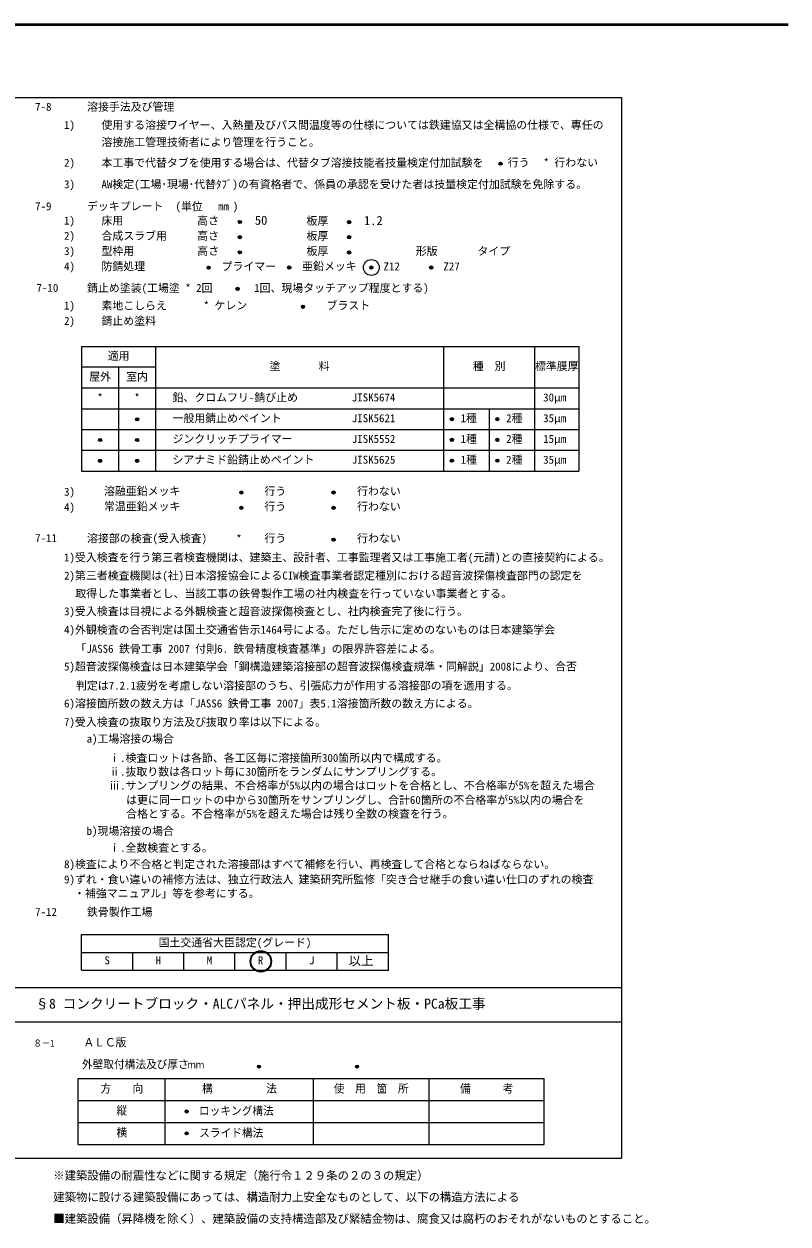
# Model space of a CAD drawing. Units: millimetres, scale not verified. Extents: x -2600816 to 953898, y -19190 to 3453324.
# Drawn here: x 11695 to 27000, y -4848 to 19190 of the extents above; entities that cross this region are included whole.
import ezdxf
from ezdxf.enums import TextEntityAlignment as Align

# ---------------------------------------------------------------- set-up
doc = ezdxf.new("R2010")
doc.units = ezdxf.units.MM
doc.header["$LTSCALE"] = 100
for name, color, linetype, lineweight in [('0-1_躯体', 7, 'Continuous', 25), ('0-2_サッシ', 4, 'Continuous', 18), ('F-0_F-0', 3, 'Continuous', 35)]:
    doc.layers.add(name, color=color, linetype=linetype, lineweight=lineweight)
doc.styles.add('ＭＳ ゴシック', font='')
doc.styles.get('ＭＳ ゴシック').set_extended_font_data('MS Gothic')

msp = doc.modelspace()

# ---------------------------------------------------------------- linework, layer by layer
at = {"layer": '0-1_躯体'}
for p, q in [((-25121.6, 17717.1), (23664.6, 17717.1)), ((23664.6, 17717.1), (23664.6, -3527)), ((12849.2, 12731.5), (12849.2, 10234.3)), ((12849.2, 12731.5), (22811.9, 12731.5)), ((14330.8, 12731.5), (14330.8, 10234.3)), ((20101.4, 12731.5), (20101.4, 10234.3)), ((21925.1, 12731.5), (21925.1, 10234.3)), ((22811.9, 12731.5), (22811.9, 10234.3)), ((14330.8, 12315.3), (12849.2, 12315.3)), ((13590, 12315.3), (13590, 10234.3)), ((12849.2, 11899.1), (22811.9, 11899.1)), ((12849.2, 11481.6), (22811.9, 11481.6)), ((21013.2, 11481.6), (21013.2, 10234.3)), ((12849.2, 11066.7), (22811.9, 11066.7)), ((12849.2, 10651.8), (22811.9, 10651.8)), ((12849.2, 10234.3), (22811.9, 10234.3)), ((12849.2, 237.2), (12849.2, 949.4)), ((12849.2, 949.4), (18994.5, 949.4)), ((18994.5, 237.2), (18994.5, 949.4)), ((12849.2, 593.3), (18994.5, 593.3)), ((13873.5, 237.2), (13873.5, 593.3)), ((14897.7, 237.2), (14897.7, 593.3)), ((15921.9, 237.2), (15921.9, 593.3)), ((16946.1, 237.2), (16946.1, 593.3)), ((17970.3, 237.2), (17970.3, 593.3)), ((12849.2, 237.2), (18994.5, 237.2)), ((23664.6, -118.8), (11468, -118.8)), ((11468, -797.6), (23664.6, -797.6)), ((14525.2, -3253.7), (14525.2, -1934.3)), ((17487, -1934.3), (17487, -3253.7)), ((19803.1, -1934.3), (19803.1, -3253.7)), ((12781.4, -2373.3), (22118, -2373.3)), ((12781.4, -2814.7), (22118, -2814.7)), ((11468, -3527), (23664.6, -3527))]:
    msp.add_line(p, q, dxfattribs=at)
for points in [[(12781.4, -3253.7), (22118, -3253.7), (22118, -1934.3)], [(12781.4, -3253.7), (12781.4, -1934.3), (22118, -1934.3)]]:
    msp.add_lwpolyline(points, dxfattribs=at)
for centre, radius in [((21240.6, 16391.5), 32.2), ((21240.6, 16391.5), 25.7), ((21240.6, 16391.5), 19.3), ((21240.6, 16391.5), 11.6), ((21240.6, 16391.5), 5.15), ((21240.6, 16391.5), 2.57), ((21240.6, 16391.5), 0.64), ((16019.7, 15223.7), 32.2), ((16019.7, 15223.7), 25.7), ((16019.7, 15223.7), 19.3), ((16019.7, 15223.7), 11.6), ((16019.7, 15223.7), 5.15), ((16019.7, 15223.7), 2.57), ((16019.7, 15223.7), 0.64), ((18208, 15221.2), 32.2), ((18208, 15221.2), 25.7), ((18208, 15221.2), 19.3), ((18208, 15221.2), 11.6), ((18208, 15221.2), 5.15), ((18208, 15221.2), 2.57), ((18208, 15221.2), 0.64), ((16019.7, 14920.4), 32.2), ((16019.7, 14920.4), 25.7), ((16019.7, 14920.4), 19.3), ((16019.7, 14920.4), 11.6), ((16019.7, 14920.4), 5.15), ((16019.7, 14920.4), 2.57), ((16019.7, 14920.4), 0.64), ((18208, 14917.8), 32.2), ((18208, 14917.8), 25.7), ((18208, 14917.8), 19.3), ((18208, 14917.8), 11.6), ((18208, 14917.8), 5.15), ((18208, 14917.8), 2.57), ((18208, 14917.8), 0.64), ((16019.7, 14617), 32.2), ((16019.7, 14617), 25.7), ((16019.7, 14617), 19.3), ((16019.7, 14617), 11.6), ((16019.7, 14617), 5.15), ((16019.7, 14617), 2.57), ((16019.7, 14617), 0.64), ((18208, 14614.5), 32.2), ((18208, 14614.5), 25.7), ((18208, 14614.5), 19.3), ((18208, 14614.5), 11.6), ((18208, 14614.5), 5.15), ((18208, 14614.5), 2.57), ((18208, 14614.5), 0.64), ((15393.7, 14308.5), 32.2), ((15393.7, 14308.5), 25.7), ((15393.7, 14308.5), 19.3), ((15393.7, 14308.5), 11.6), ((15393.7, 14308.5), 5.15), ((15393.7, 14308.5), 2.57), ((15393.7, 14308.5), 0.64), ((17008, 14311.1), 32.2), ((17008, 14311.1), 25.7), ((17008, 14311.1), 19.3), ((17008, 14311.1), 11.6), ((17008, 14311.1), 5.15), ((17008, 14311.1), 2.57), ((17008, 14311.1), 0.64), ((18652.8, 14311.1), 32.2), ((18652.8, 14311.1), 25.7), ((18652.8, 14311.1), 19.3), ((18652.8, 14311.1), 11.6), ((18652.8, 14311.1), 5.15), ((18652.8, 14311.1), 2.57), ((18652.8, 14311.1), 0.64), ((19853.8, 14311.1), 32.2), ((19853.8, 14311.1), 25.7), ((19853.8, 14311.1), 19.3), ((19853.8, 14311.1), 11.6), ((19853.8, 14311.1), 5.15), ((19853.8, 14311.1), 2.57), ((19853.8, 14311.1), 0.64), ((15973.5, 13883.5), 32.2), ((15973.5, 13883.5), 25.7), ((15973.5, 13883.5), 19.3), ((15973.5, 13883.5), 11.6), ((15973.5, 13883.5), 5.15), ((15973.5, 13883.5), 2.57), ((15973.5, 13883.5), 0.64), ((17283.8, 13525.3), 32.2), ((17283.8, 13525.3), 25.7), ((17283.8, 13525.3), 19.3), ((17283.8, 13525.3), 11.6), ((17283.8, 13525.3), 5.15), ((17283.8, 13525.3), 2.57), ((17283.8, 13525.3), 0.64), ((13960.4, 11270.9), 32.2), ((20266.5, 11274.2), 32.2), ((20266.5, 11274.2), 25.7), ((21178.4, 11274.2), 32.2), ((21178.4, 11274.2), 25.7), ((13960.4, 11270.9), 25.7), ((13960.4, 11270.9), 19.3), ((13960.4, 11270.9), 11.6), ((13960.4, 11270.9), 5.15), ((13960.4, 11270.9), 2.57), ((13960.4, 11270.9), 0.64), ((20266.5, 11274.2), 19.3), ((20266.5, 11274.2), 11.6), ((20266.5, 11274.2), 5.15), ((20266.5, 11274.2), 2.57), ((20266.5, 11274.2), 0.64), ((21178.4, 11274.2), 19.3), ((21178.4, 11274.2), 11.6), ((21178.4, 11274.2), 5.15), ((21178.4, 11274.2), 2.57), ((21178.4, 11274.2), 0.64), ((13219.6, 10856), 32.2), ((13219.6, 10856), 25.7), ((13219.6, 10856), 19.3), ((13219.6, 10856), 11.6), ((13219.6, 10856), 5.15), ((13219.6, 10856), 2.57), ((13219.6, 10856), 0.64), ((13960.4, 10856), 32.2), ((13960.4, 10856), 25.7), ((13960.4, 10856), 19.3), ((13960.4, 10856), 11.6), ((13960.4, 10856), 5.15), ((13960.4, 10856), 2.57), ((13960.4, 10856), 0.64), ((20266.5, 10859.3), 32.2), ((20266.5, 10859.3), 25.7), ((20266.5, 10859.3), 19.3), ((20266.5, 10859.3), 11.6), ((20266.5, 10859.3), 5.15), ((20266.5, 10859.3), 2.57), ((20266.5, 10859.3), 0.64), ((21178.4, 10859.3), 32.2), ((21178.4, 10859.3), 25.7), ((21178.4, 10859.3), 19.3), ((21178.4, 10859.3), 11.6), ((21178.4, 10859.3), 5.15), ((21178.4, 10859.3), 2.57), ((21178.4, 10859.3), 0.64), ((13219.6, 10441.1), 32.2), ((13219.6, 10441.1), 25.7), ((13219.6, 10441.1), 19.3), ((13219.6, 10441.1), 11.6), ((13219.6, 10441.1), 5.15), ((13219.6, 10441.1), 2.57), ((13219.6, 10441.1), 0.64), ((13960.4, 10441.1), 32.2), ((13960.4, 10441.1), 25.7), ((13960.4, 10441.1), 19.3), ((13960.4, 10441.1), 11.6), ((13960.4, 10441.1), 5.15), ((13960.4, 10441.1), 2.57), ((13960.4, 10441.1), 0.64), ((20266.5, 10441.8), 32.2), ((20266.5, 10441.8), 25.7), ((20266.5, 10441.8), 19.3), ((20266.5, 10441.8), 11.6), ((20266.5, 10441.8), 5.15), ((20266.5, 10441.8), 2.57), ((20266.5, 10441.8), 0.64), ((21178.4, 10441.8), 32.2), ((21178.4, 10441.8), 25.7), ((21178.4, 10441.8), 19.3), ((21178.4, 10441.8), 11.6), ((21178.4, 10441.8), 5.15), ((21178.4, 10441.8), 2.57), ((21178.4, 10441.8), 0.64), ((16049.7, 9804.6), 32.2), ((16049.7, 9804.6), 25.7), ((16049.7, 9804.6), 19.3), ((16049.7, 9804.6), 11.6), ((16049.7, 9804.6), 5.15), ((16049.7, 9804.6), 2.57), ((16049.7, 9804.6), 0.64), ((17896.5, 9804.6), 32.2), ((17896.5, 9804.6), 25.7), ((17896.5, 9804.6), 19.3), ((17896.5, 9804.6), 11.6), ((17896.5, 9804.6), 5.15), ((17896.5, 9804.6), 2.57), ((17896.5, 9804.6), 0.64), ((16049.7, 9497.4), 32.2), ((16049.7, 9497.4), 25.7), ((16049.7, 9497.4), 19.3), ((16049.7, 9497.4), 11.6), ((16049.7, 9497.4), 5.15), ((16049.7, 9497.4), 2.57), ((16049.7, 9497.4), 0.64), ((17896.5, 9497.4), 32.2), ((17896.5, 9497.4), 25.7), ((17896.5, 9497.4), 19.3), ((17896.5, 9497.4), 11.6), ((17896.5, 9497.4), 5.15), ((17896.5, 9497.4), 2.57), ((17896.5, 9497.4), 0.64), ((17896.5, 8860.4), 32.2), ((17896.5, 8860.4), 25.7), ((17896.5, 8860.4), 19.3), ((17896.5, 8860.4), 11.6), ((17896.5, 8860.4), 5.15), ((17896.5, 8860.4), 2.57), ((17896.5, 8860.4), 0.64), ((16401.7, -1694.6), 30.6), ((16401.7, -1694.6), 24.5), ((16401.7, -1694.6), 18.3), ((18366.9, -1694.6), 30.6), ((18366.9, -1694.6), 24.5), ((18366.9, -1694.6), 18.3), ((16401.7, -1694.6), 11), ((16401.7, -1694.6), 4.89), ((16401.7, -1694.6), 2.45), ((16401.7, -1694.6), 0.61), ((18366.9, -1694.6), 11), ((18366.9, -1694.6), 4.89), ((18366.9, -1694.6), 2.45), ((18366.9, -1694.6), 0.61), ((14953.2, -2594.6), 30.6), ((14953.2, -2594.6), 24.5), ((14953.2, -2594.6), 18.3), ((14953.2, -2594.6), 11), ((14953.2, -2594.6), 4.89), ((14953.2, -2594.6), 2.45), ((14953.2, -2594.6), 0.61), ((14953.2, -3034.8), 30.6), ((14953.2, -3034.8), 24.5), ((14953.2, -3034.8), 18.3), ((14953.2, -3034.8), 11), ((14953.2, -3034.8), 4.89), ((14953.2, -3034.8), 2.45), ((14953.2, -3034.8), 0.61)]:
    msp.add_circle(centre, radius, dxfattribs=at)
at = {"layer": '0-1_躯体', "color": 3, "lineweight": 35}
msp.add_circle((16439.9, 411.8), 207.2, dxfattribs=at)
at = {"layer": '0-2_サッシ'}
msp.add_circle((18652.8, 14311.1), 158.7, dxfattribs=at)
at = {"layer": 'F-0_F-0'}
for p, q in [((-27000, 19190), (27000, 19190)), ((-27000, 19180), (27000, 19180)), ((-27000, 19170), (27000, 19170))]:
    msp.add_line(p, q, dxfattribs=at)

# ---------------------------------------------------------------- texts
at = {"layer": '0-1_躯体', "style": 'ＭＳ ゴシック'}
for s, height, p in [('7-8', 160.3, (11918.6, 17403.4)), ('溶接手法及び管理', 160.3, (12957.4, 17403.4)), ('1)', 160.3, (12497.8, 17038.9)), ('使用する溶接ワイヤー、入熱量及びパス間温度等の仕様については鉄建協又は全構協の仕様で、専任の', 160.3, (13247, 17038.9)), ('溶接施工管理技術者により管理を行うこと。', 160.3, (13247, 16696.2)), ('2)', 160.3, (12497.8, 16282.5)), ('本工事で代替タブを使用する場合は、代替タブ溶接技能者技量検定付加試験を', 160.3, (13247, 16282.5)), ('行う', 160.3, (21385.7, 16287.3)), ('* 行わない', 160.3, (22101.9, 16287.3)), ('3)', 160.3, (12497.8, 15851)), ('AW検定(工場･現場･代替ﾀﾌﾞ)の有資格者で、係員の承認を受けた者は技量検定付加試験を免除する。', 160.3, (13247, 15851)), ('デッキプレート', 160.3, (12957.4, 15410.9)), ('(単位', 160.3, (14729.9, 15409.6)), (')', 160.3, (15878.1, 15409.6)), ('7-9', 160.3, (11918.6, 15410.9)), ('mm', 160.3, (15583.3, 15409.6)), ('1)', 160.3, (12497.8, 15123.4)), ('床用', 160.3, (13247, 15123.4)), ('高さ', 160.3, (15166.3, 15122.1)), ('板厚', 160.3, (17354.6, 15119.5)), ('2)', 160.3, (12497.8, 14818.8)), ('合成スラブ用', 160.3, (13247, 14818.8)), ('高さ', 160.3, (15166.3, 14818.8)), ('板厚', 160.3, (17354.6, 14816.2)), ('3)', 160.3, (12497.8, 14512.8)), ('型枠用', 160.3, (13247, 14512.8)), ('高さ', 160.3, (15166.3, 14515.4)), ('板厚', 160.3, (17354.6, 14512.8)), ('形版', 160.3, (19542.9, 14512.8)), ('タイプ', 160.3, (20778.6, 14512.8)), ('4)', 160.3, (12497.8, 14206.9)), ('防錆処理', 160.3, (13247, 14206.9)), ('プライマー', 160.3, (15652.3, 14206.9)), ('亜鉛メッキ', 160.3, (17266.6, 14209.5)), ('Z12', 160.3, (18897.8, 14206.9)), ('Z27', 160.3, (20098.8, 14206.9)), ('7-10', 160.3, (11946.2, 13776.8)), ('錆止め塗装(工場塗 * 2回  ', 160.3, (12957.4, 13774.3)), (' 1回、現場タッチアップ程度とする)', 160.3, (16196.1, 13774.3)), ('1)', 160.3, (12497.8, 13421.1)), ('素地こしらえ', 160.3, (13247, 13421.1)), ('* ケレン', 160.3, (15291.6, 13423.7)), ('ブラスト', 160.3, (17754.9, 13423.7)), ('2)', 160.3, (12497.8, 13113.9)), ('錆止め塗料', 160.3, (13247, 13113.9)), ('適用', 160.3, (13371.3, 12414)), ('塗       料', 160.3, (16614.7, 12205.9)), ('種  別', 160.3, (20685.2, 12205.9)), ('標準膜厚', 160.3, (21931.1, 12205.9)), ('屋外', 160.3, (13000.9, 11997.8)), ('室内', 160.3, (13741.7, 11997.8)), ('*', 160.3, (13165, 11579.1)), ('*', 160.3, (13905.7, 11579.1)), ('鉛、クロムフリ-錆び止め', 160.3, (14670.6, 11581)), ('JISK5674', 160.3, (18261.9, 11581)), ('30μm', 160.3, (22095.1, 11581)), ('一般用錆止めペイント', 160.3, (14670.6, 11164.8)), ('JISK5621', 160.3, (18261.9, 11164.8)), ('1種', 160.3, (20441, 11164.8)), ('2種', 160.3, (21352.8, 11164.8)), ('35μm', 160.3, (22095.1, 11164.8)), ('ジンクリッチプライマー', 160.3, (14670.6, 10749.9)), ('JISK5552', 160.3, (18261.9, 10749.9)), ('1種', 160.3, (20441, 10749.9)), ('2種', 160.3, (21352.8, 10749.9)), ('15μm', 160.3, (22095.1, 10749.9)), ('シアナミド鉛錆止めペイント', 160.3, (14670.6, 10333.7)), ('JISK5625', 160.3, (18261.9, 10333.7)), ('1種', 160.3, (20441, 10332.4)), ('2種', 160.3, (21352.8, 10332.4)), ('35μm', 160.3, (22095.1, 10333.7)), ('3) ', 160.3, (12497.8, 9691.4)), ('溶融亜鉛メッキ', 160.3, (13297.2, 9705.5)), ('行う', 160.3, (16511.1, 9703)), ('行わない', 160.3, (18367.6, 9703)), ('常温亜鉛メッキ', 160.3, (13297.2, 9398.3)), ('行う', 160.3, (16511.1, 9395.7)), ('行わない', 160.3, (18367.6, 9395.7)), ('4) ', 160.3, (12497.8, 9384.2)), ('7-11', 160.3, (11918.6, 8763.9)), ('溶接部の検査(受入検査)', 160.3, (12957.4, 8758.8)), ('*', 160.3, (15944.8, 8751.1)), ('行う', 160.3, (16511.1, 8758.8)), ('行わない', 160.3, (18367.6, 8758.8)), ('1)受入検査を行う第三者検査機関は、建築主、設計者、工事監理者又は工事施工者(元請)との直接契約による。', 160.3, (12497.8, 8375.8)), ('2)第三者検査機関は(社)日本溶接協会によるCIW検査事業者認定種別における超音波探傷検査部門の認定を', 160.3, (12497.8, 8012.2)), ('取得した事業者とし、当該工事の鉄骨製作工場の社内検査を行っていない事業者とする。', 160.3, (12724.5, 7652.4)), ('3)受入検査は目視による外観検査と超音波探傷検査とし、社内検査完了後に行う。', 160.3, (12497.8, 7296.5)), ('4)外観検査の合否判定は国土交通省告示1464号による。ただし告示に定めのないものは日本建築学会', 160.3, (12497.8, 6927.7)), ('「JASS6 鉄骨工事 2007 付則6. 鉄骨精度検査基準」の限界許容差による。', 160.3, (12724.5, 6546)), ('5)超音波探傷検査は日本建築学会「鋼構造建築溶接部の超音波探傷検査規準・同解説」2008により、合否', 160.3, (12497.8, 6190.1)), ('判定は7.2.1疲労を考慮しない溶接部のうち、引張応力が作用する溶接部の項を適用する。', 160.3, (12736, 5808.4)), ('6)溶接箇所数の数え方は「JASS6 鉄骨工事 2007」表5.1溶接箇所数の数え方による。', 160.3, (12497.8, 5450.5)), ('7)受入検査の抜取り方法及び抜取り率は以下による。', 160.3, (12497.8, 5079.8)), ('a)工場溶接の場合', 160.3, (12949.6, 4743.3)), ('ⅰ.検査ロットは各節、各工区毎に溶接箇所300箇所以内で構成する。', 160.3, (13401.5, 4359.7)), ('ⅱ.抜取り数は各ロット毎に30箇所をランダムにサンプリングする。', 160.3, (13401.5, 4083.3)), ('ⅲ.サンプリングの結果、不合格率が5%以内の場合はロットを合格とし、不合格率が5%を超えた場合', 160.3, (13401.5, 3806.9)), ('は更に同一ロットの中から30箇所をサンプリングし、合計60箇所の不合格率が5%以内の場合を', 160.3, (13741.6, 3517.7)), ('合格とする。不合格率が5%を超えた場合は残り全数の検査を行う。', 160.3, (13741.6, 3241.3)), ('b)現場溶接の場合', 160.3, (12949.6, 2896.3)), ('ⅰ.全数検査とする。', 160.3, (13401.5, 2559.9)), ('8)検査により不合格と判定された溶接部はすべて補修を行い、再検査して合格とならねばならない。', 160.3, (12497.8, 2229.8)), ('9)ずれ・食い違いの補修方法は、独立行政法人 建築研究所監修「突き合せ継手の食い違い仕口のずれの検査', 160.3, (12497.8, 1925.1)), ('・補強マニュアル」等を参考にする。', 160.3, (12697.6, 1646.2)), ('7-12', 160.3, (11918.6, 1274.1)), ('鉄骨製作工場', 160.3, (12957.4, 1274.1)), ('国土交通省大臣認定(グレード)', 160.3, (14391, 662)), ('S', 160.3, (13306.7, 305.9)), ('H', 160.3, (14330.9, 305.9)), ('M', 160.3, (15355.1, 305.9)), ('R', 160.3, (16379.3, 305.9)), ('J', 160.3, (17403.5, 305.9)), ('以上', 183.3, (18197.7, 277.7)), ('§8 コンクリートブロック・ALCパネル・押出成形セメント板・PCa板工事', 200.4, (11923.7, -594.9))]:
    msp.add_text(s, height=height, dxfattribs=at).set_placement(p, align=Align.BOTTOM_LEFT)
for s, height, width, p in [('８－1', 141.6, 0.85, (11884, -1341.1)), ('ＡＬＣ版', 165.2, 0.95, (12888, -1341.9)), ('外壁取付構法及び厚さ', 165.2, 0.95, (12856.1, -1780.9)), ('ｍｍ', 141.6, 0.85, (14968.9, -1770.3)), ('方\u3000\u3000向', 165.2, 0.95, (13228.5, -2265.8)), ('構\u3000\u3000\u3000\u3000\u3000法', 165.2, 0.95, (15262.7, -2267)), ('使\u3000用\u3000箇\u3000所', 165.2, 0.95, (17901.7, -2267)), ('備\u3000\u3000\u3000考', 165.2, 0.95, (20430.2, -2267)), ('縦', 165.2, 0.95, (13547.1, -2707.2)), ('ロッキング構法', 165.2, 0.95, (15199.8, -2712.1)), ('横', 165.2, 0.95, (13547.1, -3147.5)), ('スライド構法', 165.2, 0.95, (15205.1, -3153.6))]:
    msp.add_text(s, height=height, dxfattribs=dict(at, width=width)).set_placement(p, align=Align.BOTTOM_LEFT)
at = {"layer": '0-1_躯体', "color": 4, "style": 'ＭＳ ゴシック'}
for s, p in [('※建築設備の耐震性などに関する規定（施行令１２９条の２の３の規定）', (12281.7, -4011)), ('建築物に設ける建築設備にあっては、構造耐力上安全なものとして、以下の構造方法による', (12281.7, -4443.9)), ('■建築設備（昇降機を除く）、建築設備の支持構造部及び緊結金物は、腐食又は腐朽のおそれがないものとすること。', (12281.7, -4876.7))]:
    msp.add_text(s, height=167, dxfattribs=at).set_placement(p, align=Align.BOTTOM_LEFT)
at = {"layer": '0-2_サッシ', "style": 'ＭＳ ゴシック'}
for s, p in [('50', (16320.2, 15112.7)), ('1.2', (18506.8, 15106.1))]:
    msp.add_text(s, height=183.3, dxfattribs=at).set_placement(p, align=Align.BOTTOM_LEFT)

doc.saveas('drawing.dxf')
